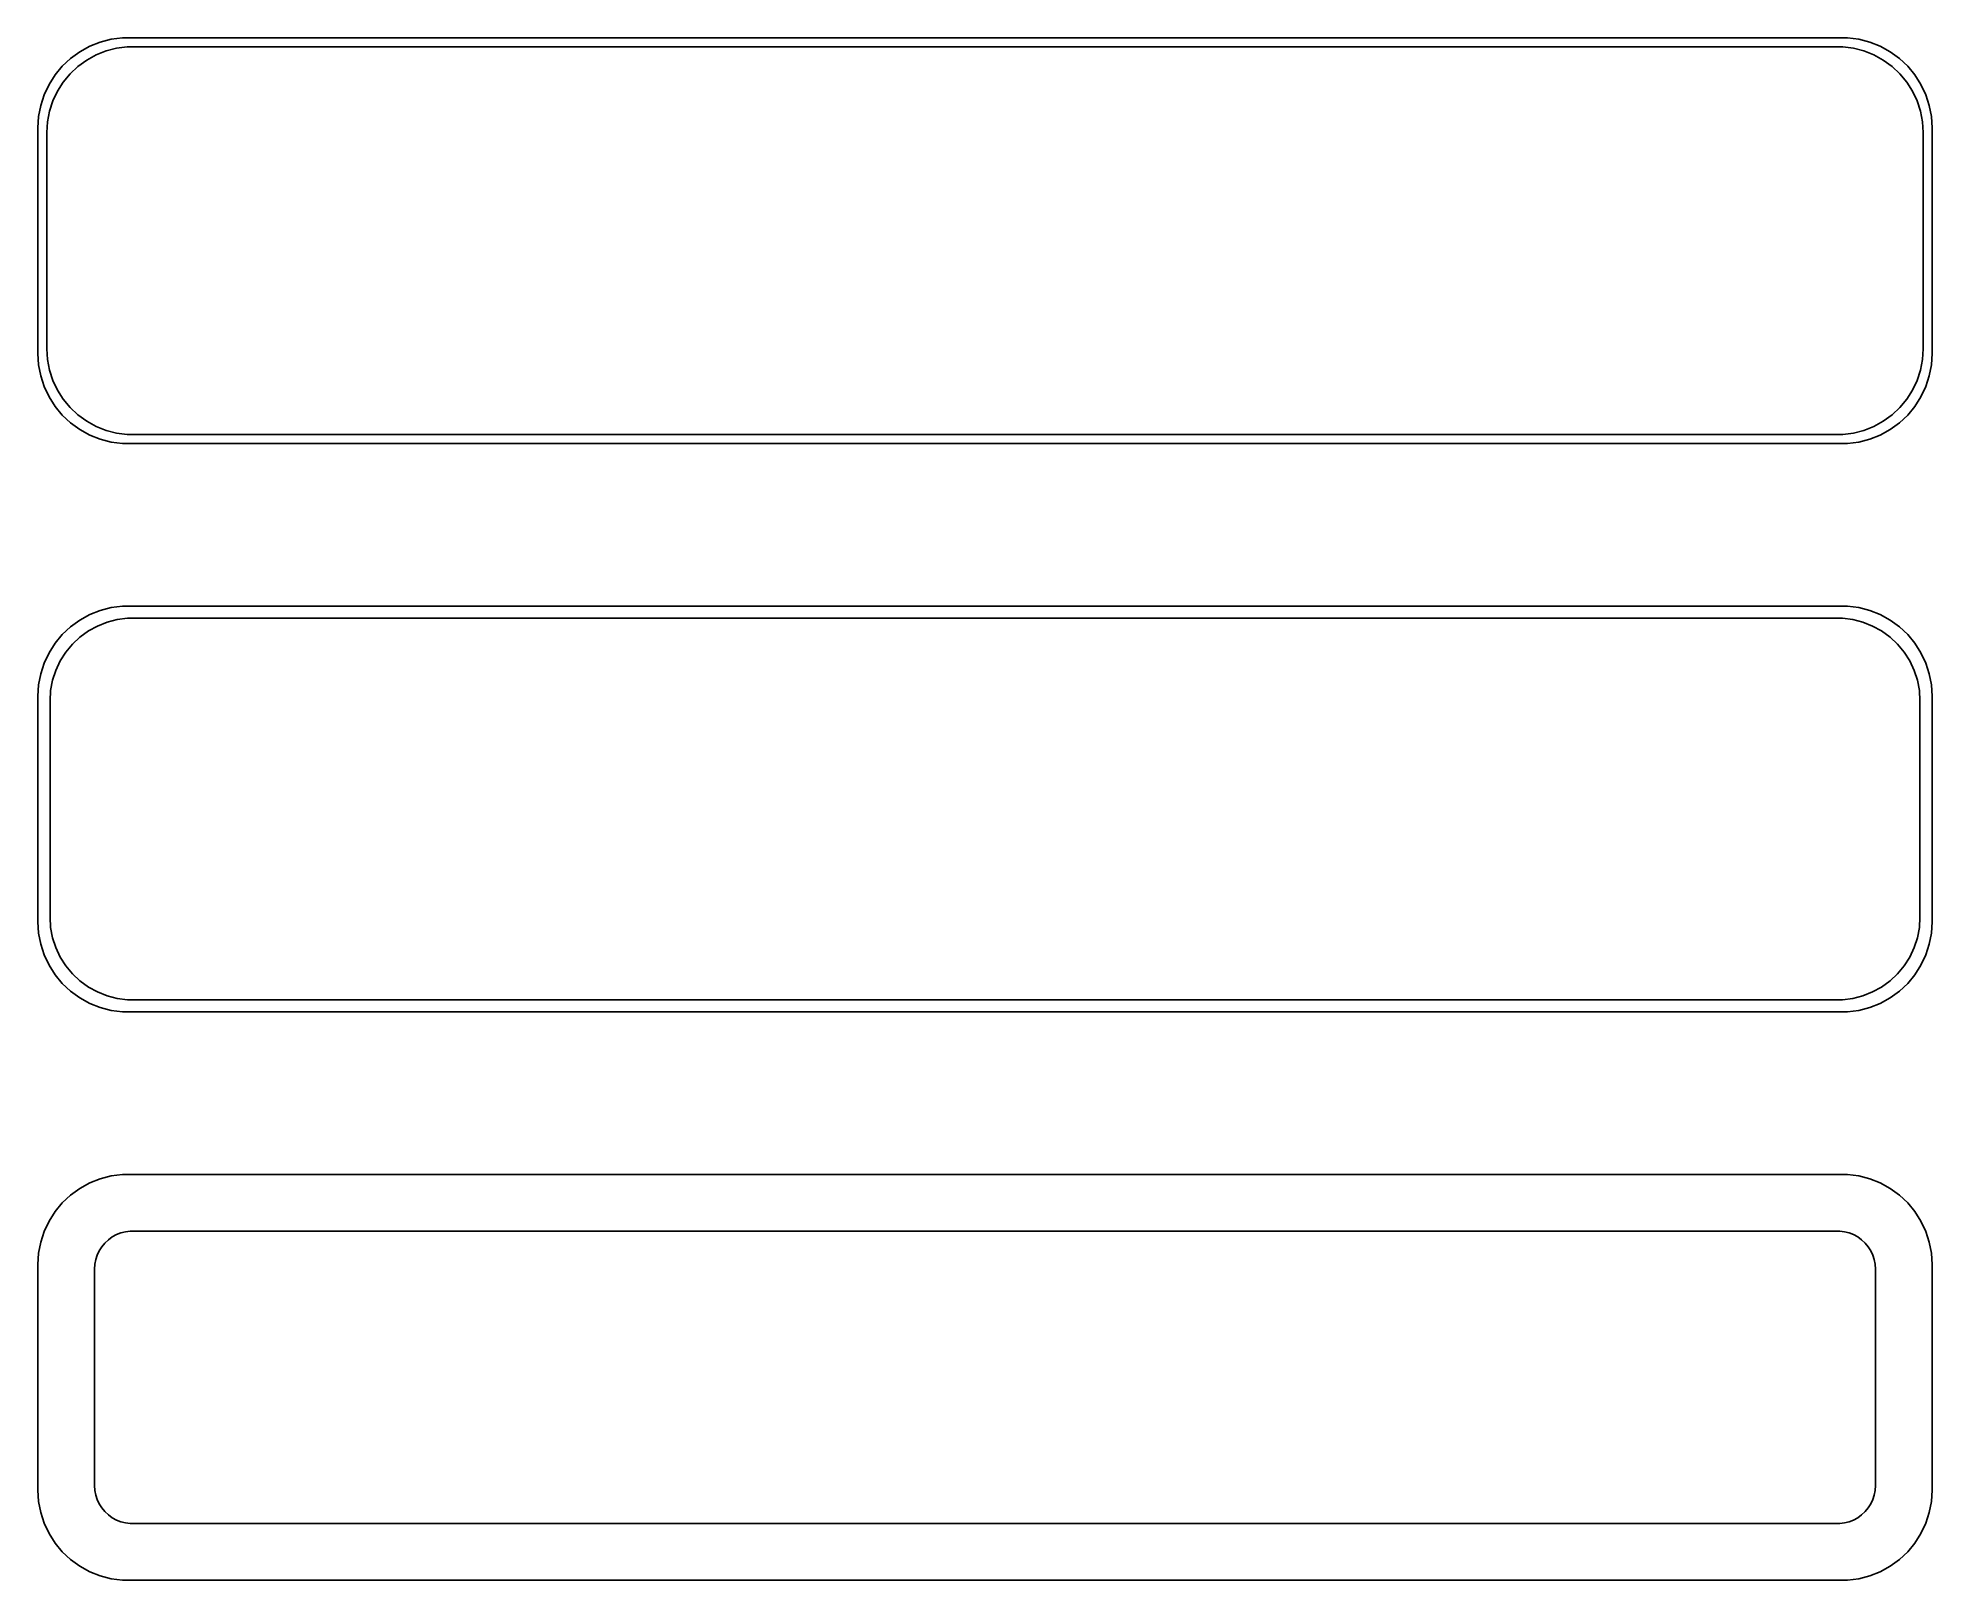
# Model space of a CAD drawing. Header units: metres. Extents: x -52 to 52, y 83 to 169.
import ezdxf

# ---------------------------------------------------------------- set-up
doc = ezdxf.new("R2010")
doc.units = ezdxf.units.M

msp = doc.modelspace()

# ---------------------------------------------------------------- linework, layer by layer
for p, q in [((-49.6289, 168.274), (-50.1791, 167.972)), ((-49.0451, 168.505), (-49.6289, 168.274)), ((-49.2724, 167.798), (-48.7178, 168.018)), ((-48.4369, 168.661), (-49.0451, 168.505)), ((-48.7178, 168.018), (-48.1401, 168.166)), ((-47.8139, 168.74), (-48.4369, 168.661)), ((-48.1401, 168.166), (-47.5482, 168.241)), ((47.8139, 168.74), (-47.8139, 168.74)), ((-47.5482, 168.241), (47.5482, 168.241)), ((47.5482, 168.241), (48.1401, 168.166)), ((48.4369, 168.661), (47.8139, 168.74)), ((48.1401, 168.166), (48.7178, 168.018)), ((49.0451, 168.505), (48.4369, 168.661)), ((48.7178, 168.018), (49.2724, 167.798)), ((49.6289, 168.274), (49.0451, 168.505)), ((50.1791, 167.972), (49.6289, 168.274)), ((-51.1448, 167.173), (-51.5451, 166.689)), ((-50.6871, 167.603), (-51.1448, 167.173)), ((-50.7126, 166.752), (-50.2778, 167.16)), ((-50.1791, 167.972), (-50.6871, 167.603)), ((-50.2778, 167.16), (-49.7952, 167.511)), ((-49.7952, 167.511), (-49.2724, 167.798)), ((49.2724, 167.798), (49.7952, 167.511)), ((49.7952, 167.511), (50.2778, 167.16)), ((50.6871, 167.603), (50.1791, 167.972)), ((50.2778, 167.16), (50.7126, 166.752)), ((51.1448, 167.173), (50.6871, 167.603)), ((51.5451, 166.689), (51.1448, 167.173)), ((-51.8815, 166.159), (-52.1489, 165.591)), ((-51.5451, 166.689), (-51.8815, 166.159)), ((-51.4124, 165.788), (-51.0928, 166.292)), ((-51.0928, 166.292), (-50.7126, 166.752)), ((50.7126, 166.752), (51.0928, 166.292)), ((51.0928, 166.292), (51.4124, 165.788)), ((51.8815, 166.159), (51.5451, 166.689)), ((52.1489, 165.591), (51.8815, 166.159)), ((-52.3429, 164.993), (-52.4606, 164.377)), ((-52.1489, 165.591), (-52.3429, 164.993)), ((-51.8508, 164.681), (-51.6664, 165.249)), ((-51.6664, 165.249), (-51.4124, 165.788)), ((51.4124, 165.788), (51.6664, 165.249)), ((51.6664, 165.249), (51.8508, 164.681)), ((52.3429, 164.993), (52.1489, 165.591)), ((52.4606, 164.377), (52.3429, 164.993)), ((-52.4606, 164.377), (-52.5, 163.75)), ((-52, 163.5), (-51.9625, 164.095)), ((-51.9625, 164.095), (-51.8508, 164.681)), ((51.8508, 164.681), (51.9625, 164.095)), ((51.9625, 164.095), (52, 163.5)), ((52.5, 163.75), (52.4606, 164.377)), ((-52.5, 163.75), (-52.5, 151.25)), ((-52, 151.5), (-52, 163.5)), ((52, 163.5), (52, 151.5)), ((52.5, 151.25), (52.5, 163.75)), ((-52.5, 151.25), (-52.4606, 150.623)), ((-51.9625, 150.905), (-52, 151.5)), ((52, 151.5), (51.9625, 150.905)), ((52.4606, 150.623), (52.5, 151.25)), ((-52.4606, 150.623), (-52.3429, 150.007)), ((-51.8508, 150.319), (-51.9625, 150.905)), ((-51.6664, 149.751), (-51.8508, 150.319)), ((51.8508, 150.319), (51.6664, 149.751)), ((51.9625, 150.905), (51.8508, 150.319)), ((52.3429, 150.007), (52.4606, 150.623)), ((-52.3429, 150.007), (-52.1489, 149.409)), ((-52.1489, 149.409), (-51.8815, 148.841)), ((-51.4124, 149.212), (-51.6664, 149.751)), ((-51.0928, 148.708), (-51.4124, 149.212)), ((51.4124, 149.212), (51.0928, 148.708)), ((51.6664, 149.751), (51.4124, 149.212)), ((51.8815, 148.841), (52.1489, 149.409)), ((52.1489, 149.409), (52.3429, 150.007)), ((-51.8815, 148.841), (-51.5451, 148.311)), ((-51.5451, 148.311), (-51.1448, 147.827)), ((-50.7126, 148.248), (-51.0928, 148.708)), ((-50.2778, 147.84), (-50.7126, 148.248)), ((50.7126, 148.248), (50.2778, 147.84)), ((51.0928, 148.708), (50.7126, 148.248)), ((51.1448, 147.827), (51.5451, 148.311)), ((51.5451, 148.311), (51.8815, 148.841)), ((-51.1448, 147.827), (-50.6871, 147.397)), ((-50.6871, 147.397), (-50.1791, 147.028)), ((-49.7952, 147.489), (-50.2778, 147.84)), ((-50.1791, 147.028), (-49.6289, 146.726)), ((-49.2724, 147.202), (-49.7952, 147.489)), ((-48.7178, 146.982), (-49.2724, 147.202)), ((49.2724, 147.202), (48.7178, 146.982)), ((49.7952, 147.489), (49.2724, 147.202)), ((49.6289, 146.726), (50.1791, 147.028)), ((50.2778, 147.84), (49.7952, 147.489)), ((50.1791, 147.028), (50.6871, 147.397)), ((50.6871, 147.397), (51.1448, 147.827)), ((-49.6289, 146.726), (-49.0451, 146.495)), ((-49.0451, 146.495), (-48.4369, 146.339)), ((-48.1401, 146.834), (-48.7178, 146.982)), ((-48.4369, 146.339), (-47.8139, 146.26)), ((-47.5482, 146.759), (-48.1401, 146.834)), ((-47.8139, 146.26), (47.8139, 146.26)), ((47.5482, 146.759), (-47.5482, 146.759)), ((48.1401, 146.834), (47.5482, 146.759)), ((47.8139, 146.26), (48.4369, 146.339)), ((48.7178, 146.982), (48.1401, 146.834)), ((48.4369, 146.339), (49.0451, 146.495)), ((49.0451, 146.495), (49.6289, 146.726)), ((-49.6289, 136.774), (-50.1791, 136.472)), ((-49.0451, 137.005), (-49.6289, 136.774)), ((-48.4369, 137.161), (-49.0451, 137.005)), ((-47.8139, 137.24), (-48.4369, 137.161)), ((-48.1079, 136.497), (-47.5375, 136.569)), ((47.8139, 137.24), (-47.8139, 137.24)), ((-47.5375, 136.569), (47.5375, 136.569)), ((47.5375, 136.569), (48.1079, 136.497)), ((48.4369, 137.161), (47.8139, 137.24)), ((49.0451, 137.005), (48.4369, 137.161)), ((49.6289, 136.774), (49.0451, 137.005)), ((50.1791, 136.472), (49.6289, 136.774)), ((-51.1448, 135.673), (-51.5451, 135.189)), ((-50.6871, 136.103), (-51.1448, 135.673)), ((-50.1791, 136.472), (-50.6871, 136.103)), ((-50.5875, 135.134), (-50.1684, 135.528)), ((-50.1684, 135.528), (-49.7032, 135.866)), ((-49.7032, 135.866), (-49.1994, 136.143)), ((-49.1994, 136.143), (-48.6648, 136.354)), ((-48.6648, 136.354), (-48.1079, 136.497)), ((48.1079, 136.497), (48.6648, 136.354)), ((48.6648, 136.354), (49.1994, 136.143)), ((49.1994, 136.143), (49.7032, 135.866)), ((49.7032, 135.866), (50.1684, 135.528)), ((50.1684, 135.528), (50.5875, 135.134)), ((50.6871, 136.103), (50.1791, 136.472)), ((51.1448, 135.673), (50.6871, 136.103)), ((51.5451, 135.189), (51.1448, 135.673)), ((-51.8815, 134.659), (-52.1489, 134.091)), ((-51.5451, 135.189), (-51.8815, 134.659)), ((-51.2621, 134.206), (-50.954, 134.691)), ((-50.954, 134.691), (-50.5875, 135.134)), ((50.5875, 135.134), (50.954, 134.691)), ((50.954, 134.691), (51.2621, 134.206)), ((51.8815, 134.659), (51.5451, 135.189)), ((52.1489, 134.091), (51.8815, 134.659)), ((-52.3429, 133.493), (-52.4606, 132.877)), ((-52.1489, 134.091), (-52.3429, 133.493)), ((-51.6846, 133.139), (-51.5069, 133.685)), ((-51.5069, 133.685), (-51.2621, 134.206)), ((51.2621, 134.206), (51.5069, 133.685)), ((51.5069, 133.685), (51.6846, 133.139)), ((52.3429, 133.493), (52.1489, 134.091)), ((52.4606, 132.877), (52.3429, 133.493)), ((-52.4606, 132.877), (-52.5, 132.25)), ((-51.8284, 132), (-51.7923, 132.574)), ((-51.7923, 132.574), (-51.6846, 133.139)), ((51.6846, 133.139), (51.7923, 132.574)), ((51.7923, 132.574), (51.8284, 132)), ((52.5, 132.25), (52.4606, 132.877)), ((-52.5, 132.25), (-52.5, 119.75)), ((-51.8284, 120), (-51.8284, 132)), ((51.8284, 132), (51.8284, 120)), ((52.5, 119.75), (52.5, 132.25)), ((-52.5, 119.75), (-52.4606, 119.123)), ((-51.7923, 119.426), (-51.8284, 120)), ((51.8284, 120), (51.7923, 119.426)), ((52.4606, 119.123), (52.5, 119.75)), ((-52.4606, 119.123), (-52.3429, 118.507)), ((-51.6846, 118.861), (-51.7923, 119.426)), ((-51.5069, 118.315), (-51.6846, 118.861)), ((51.6846, 118.861), (51.5069, 118.315)), ((51.7923, 119.426), (51.6846, 118.861)), ((52.3429, 118.507), (52.4606, 119.123)), ((-52.3429, 118.507), (-52.1489, 117.909)), ((-52.1489, 117.909), (-51.8815, 117.341)), ((-51.2621, 117.794), (-51.5069, 118.315)), ((-50.954, 117.309), (-51.2621, 117.794)), ((51.2621, 117.794), (50.954, 117.309)), ((51.5069, 118.315), (51.2621, 117.794)), ((51.8815, 117.341), (52.1489, 117.909)), ((52.1489, 117.909), (52.3429, 118.507)), ((-51.8815, 117.341), (-51.5451, 116.811)), ((-51.5451, 116.811), (-51.1448, 116.327)), ((-50.5875, 116.866), (-50.954, 117.309)), ((-50.1684, 116.472), (-50.5875, 116.866)), ((50.5875, 116.866), (50.1684, 116.472)), ((50.954, 117.309), (50.5875, 116.866)), ((51.1448, 116.327), (51.5451, 116.811)), ((51.5451, 116.811), (51.8815, 117.341)), ((-51.1448, 116.327), (-50.6871, 115.897)), ((-50.6871, 115.897), (-50.1791, 115.528)), ((-50.1791, 115.528), (-49.6289, 115.226)), ((-49.7032, 116.134), (-50.1684, 116.472)), ((-49.1994, 115.857), (-49.7032, 116.134)), ((-48.6648, 115.646), (-49.1994, 115.857)), ((-48.1079, 115.503), (-48.6648, 115.646)), ((-47.5375, 115.431), (-48.1079, 115.503)), ((48.1079, 115.503), (47.5375, 115.431)), ((48.6648, 115.646), (48.1079, 115.503)), ((49.1994, 115.857), (48.6648, 115.646)), ((49.7032, 116.134), (49.1994, 115.857)), ((49.6289, 115.226), (50.1791, 115.528)), ((50.1684, 116.472), (49.7032, 116.134)), ((50.1791, 115.528), (50.6871, 115.897)), ((50.6871, 115.897), (51.1448, 116.327)), ((-49.6289, 115.226), (-49.0451, 114.995)), ((-49.0451, 114.995), (-48.4369, 114.839)), ((-48.4369, 114.839), (-47.8139, 114.76)), ((-47.8139, 114.76), (47.8139, 114.76)), ((47.5375, 115.431), (-47.5375, 115.431)), ((47.8139, 114.76), (48.4369, 114.839)), ((48.4369, 114.839), (49.0451, 114.995)), ((49.0451, 114.995), (49.6289, 115.226)), ((-49.6289, 105.274), (-50.1791, 104.972)), ((-49.0451, 105.505), (-49.6289, 105.274)), ((-48.4369, 105.661), (-49.0451, 105.505)), ((-47.8139, 105.74), (-48.4369, 105.661)), ((47.8139, 105.74), (-47.8139, 105.74)), ((48.4369, 105.661), (47.8139, 105.74)), ((49.0451, 105.505), (48.4369, 105.661)), ((49.6289, 105.274), (49.0451, 105.505)), ((50.1791, 104.972), (49.6289, 105.274)), ((-51.1448, 104.173), (-51.5451, 103.689)), ((-50.6871, 104.603), (-51.1448, 104.173)), ((-50.1791, 104.972), (-50.6871, 104.603)), ((50.6871, 104.603), (50.1791, 104.972)), ((51.1448, 104.173), (50.6871, 104.603)), ((51.5451, 103.689), (51.1448, 104.173)), ((-51.8815, 103.159), (-52.1489, 102.591)), ((-51.5451, 103.689), (-51.8815, 103.159)), ((51.8815, 103.159), (51.5451, 103.689)), ((52.1489, 102.591), (51.8815, 103.159)), ((-52.3429, 101.993), (-52.4606, 101.377)), ((-52.1489, 102.591), (-52.3429, 101.993)), ((-48.9567, 101.74), (-48.7879, 101.944)), ((-48.7879, 101.944), (-48.5947, 102.125)), ((-48.5947, 102.125), (-48.3804, 102.281)), ((-48.3804, 102.281), (-48.1482, 102.409)), ((-48.1482, 102.409), (-47.9019, 102.506)), ((-47.9019, 102.506), (-47.6453, 102.572)), ((-47.6453, 102.572), (-47.3825, 102.605)), ((-47.3825, 102.605), (47.3825, 102.605)), ((47.3825, 102.605), (47.6453, 102.572)), ((47.6453, 102.572), (47.9019, 102.506)), ((47.9019, 102.506), (48.1482, 102.409)), ((48.1482, 102.409), (48.3804, 102.281)), ((48.3804, 102.281), (48.5947, 102.125)), ((48.5947, 102.125), (48.7879, 101.944)), ((48.7879, 101.944), (48.9567, 101.74)), ((52.3429, 101.993), (52.1489, 102.591)), ((52.4606, 101.377), (52.3429, 101.993)), ((-52.4606, 101.377), (-52.5, 100.75)), ((-49.343, 100.764), (-49.2934, 101.025)), ((-49.2934, 101.025), (-49.2115, 101.277)), ((-49.2115, 101.277), (-49.0987, 101.516)), ((-49.0987, 101.516), (-48.9567, 101.74)), ((48.9567, 101.74), (49.0987, 101.516)), ((49.0987, 101.516), (49.2115, 101.277)), ((49.2115, 101.277), (49.2934, 101.025)), ((49.2934, 101.025), (49.343, 100.764)), ((52.5, 100.75), (52.4606, 101.377)), ((-52.5, 100.75), (-52.5, 88.25)), ((-49.3596, 100.5), (-49.343, 100.764)), ((-49.3596, 88.5), (-49.3596, 100.5)), ((49.343, 100.764), (49.3596, 100.5)), ((49.3596, 100.5), (49.3596, 88.5)), ((52.5, 88.25), (52.5, 100.75)), ((-52.5, 88.25), (-52.4606, 87.6233)), ((-49.343, 88.2356), (-49.3596, 88.5)), ((-49.2934, 87.9754), (-49.343, 88.2356)), ((49.343, 88.2356), (49.2934, 87.9754)), ((49.3596, 88.5), (49.343, 88.2356)), ((52.4606, 87.6233), (52.5, 88.25)), ((-52.4606, 87.6233), (-52.3429, 87.0066)), ((-49.2115, 87.7234), (-49.2934, 87.9754)), ((-49.0987, 87.4837), (-49.2115, 87.7234)), ((-48.9567, 87.26), (-49.0987, 87.4837)), ((-48.7879, 87.0559), (-48.9567, 87.26)), ((48.9567, 87.26), (48.7879, 87.0559)), ((49.0987, 87.4837), (48.9567, 87.26)), ((49.2115, 87.7234), (49.0987, 87.4837)), ((49.2934, 87.9754), (49.2115, 87.7234)), ((52.3429, 87.0066), (52.4606, 87.6233)), ((-52.3429, 87.0066), (-52.1489, 86.4094)), ((-52.1489, 86.4094), (-51.8815, 85.8412)), ((-48.5947, 86.8745), (-48.7879, 87.0559)), ((-48.3804, 86.7188), (-48.5947, 86.8745)), ((-48.1482, 86.5912), (-48.3804, 86.7188)), ((-47.9019, 86.4936), (-48.1482, 86.5912)), ((-47.6453, 86.4277), (-47.9019, 86.4936)), ((-47.3825, 86.3945), (-47.6453, 86.4277)), ((47.3825, 86.3945), (-47.3825, 86.3945)), ((47.6453, 86.4277), (47.3825, 86.3945)), ((47.9019, 86.4936), (47.6453, 86.4277)), ((48.1482, 86.5912), (47.9019, 86.4936)), ((48.3804, 86.7188), (48.1482, 86.5912)), ((48.5947, 86.8745), (48.3804, 86.7188)), ((48.7879, 87.0559), (48.5947, 86.8745)), ((51.8815, 85.8412), (52.1489, 86.4094)), ((52.1489, 86.4094), (52.3429, 87.0066)), ((-51.8815, 85.8412), (-51.5451, 85.3111)), ((-51.5451, 85.3111), (-51.1448, 84.8273)), ((51.1448, 84.8273), (51.5451, 85.3111)), ((51.5451, 85.3111), (51.8815, 85.8412)), ((-51.1448, 84.8273), (-50.6871, 84.3974)), ((-50.6871, 84.3974), (-50.1791, 84.0284)), ((-50.1791, 84.0284), (-49.6289, 83.7259)), ((49.6289, 83.7259), (50.1791, 84.0284)), ((50.1791, 84.0284), (50.6871, 84.3974)), ((50.6871, 84.3974), (51.1448, 84.8273)), ((-49.6289, 83.7259), (-49.0451, 83.4947)), ((-49.0451, 83.4947), (-48.4369, 83.3386)), ((-48.4369, 83.3386), (-47.8139, 83.2599)), ((-47.8139, 83.2599), (47.8139, 83.2599)), ((47.8139, 83.2599), (48.4369, 83.3386)), ((48.4369, 83.3386), (49.0451, 83.4947)), ((49.0451, 83.4947), (49.6289, 83.7259))]:
    msp.add_line(p, q)

doc.saveas('drawing.dxf')
